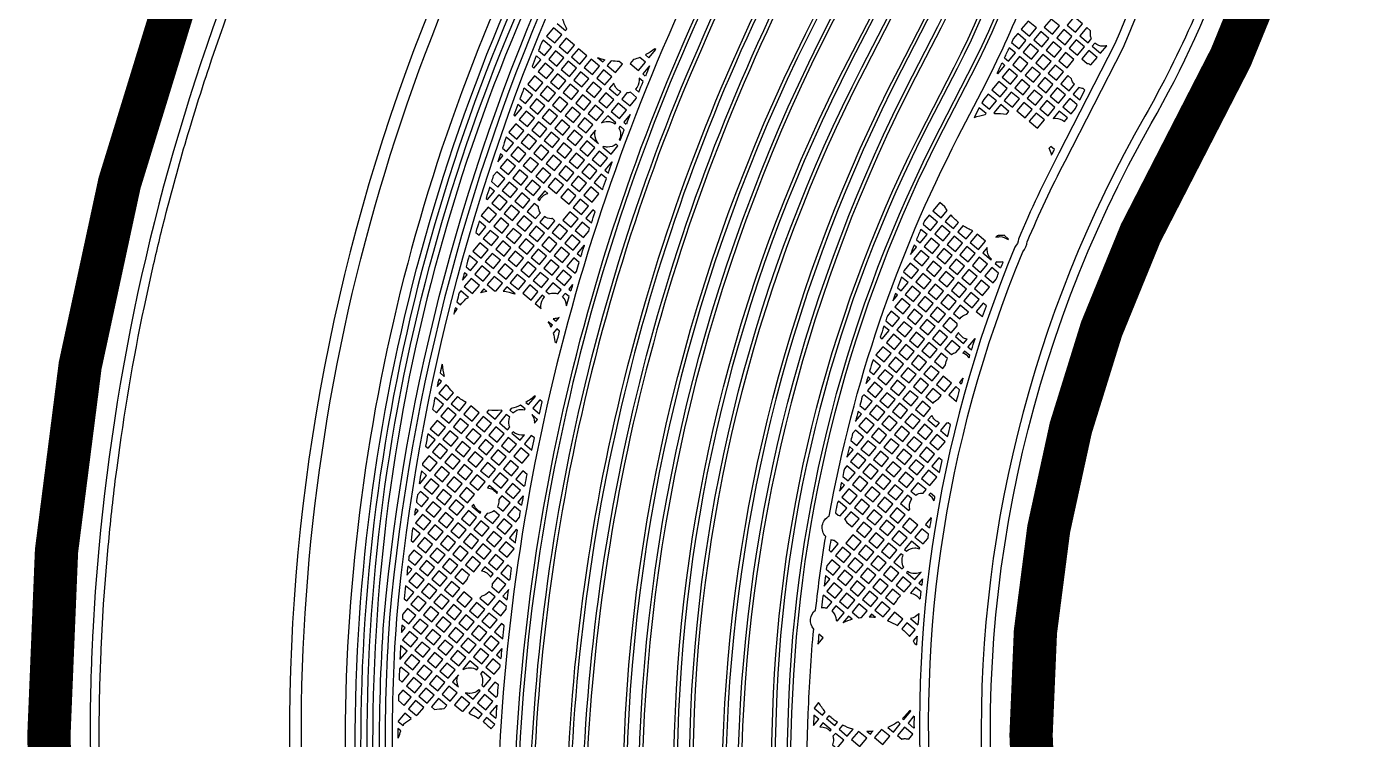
# Model space of a CAD drawing. Extents: x 388 to 686, y 182 to 393.
# Drawn here: x 437.71 to 456.06, y 239.78 to 249.65 of the extents above; entities that cross this region are included whole.
import ezdxf

# ---------------------------------------------------------------- set-up
doc = ezdxf.new("R2010")
doc.units = 0
doc.layers.add('bak_bak_btr2-bcq3156', color=8, linetype='Continuous')
doc.layers.add('bak_outline', color=7, linetype='Continuous')

msp = doc.modelspace()

# ---------------------------------------------------------------- linework, layer by layer
at = {"layer": 'bak_bak_btr2-bcq3156'}
for p, q in [((446.332, 249.106), (446.237, 248.992)), ((446.237, 248.992), (446.273, 248.961)), ((445.836, 248.867), (445.773, 248.791)), ((446.136, 248.781), (446.183, 248.741)), ((452.198, 248.711), (452.29, 248.634)), ((446.061, 248.431), (445.974, 248.327)), ((450.897, 248.522), (450.828, 248.388)), ((445.974, 248.327), (446.009, 248.297)), ((445.582, 248.212), (445.51, 248.126)), ((445.711, 247.662), (445.761, 247.62)), ((445.448, 246.997), (445.528, 246.93)), ((451.006, 246.588), (450.946, 246.515)), ((445.331, 246.506), (445.381, 246.464)), ((451.119, 246.37), (451.192, 246.309)), ((445.265, 246.076), (445.213, 246.014)), ((445.213, 246.014), (445.241, 245.991)), ((444.749, 245.813), (444.831, 245.745)), ((450.856, 245.705), (450.942, 245.633)), ((450.739, 245.214), (450.789, 245.171)), ((443.432, 244.853), (443.487, 244.806)), ((450.671, 244.781), (450.622, 244.722)), ((450.476, 244.549), (450.582, 244.46)), ((450.622, 244.722), (450.648, 244.7)), ((444.716, 244.366), (444.809, 244.288)), ((450.359, 244.057), (450.459, 243.973)), ((444.598, 243.874), (444.703, 243.786)), ((450.241, 243.565), (450.348, 243.476)), ((444.582, 243.151), (444.509, 243.064)), ((444.509, 243.064), (444.559, 243.022)), ((450.231, 242.85), (450.152, 242.755)), ((450.152, 242.755), (450.208, 242.708)), ((444.391, 242.572), (444.474, 242.503)), ((450.11, 242.003), (450.062, 241.945)), ((444.381, 241.856), (444.302, 241.762)), ((450.062, 241.945), (450.1, 241.914)), ((444.302, 241.762), (444.362, 241.711)), ((449.945, 241.454), (450.048, 241.367)), ((450.036, 241.21), (449.98, 241.144)), ((444.285, 241.039), (444.212, 240.952)), ((444.212, 240.952), (444.271, 240.902)), ((443.684, 240.675), (443.603, 240.578)), ((443.603, 240.578), (443.688, 240.506)), ((444.215, 240.253), (444.122, 240.142)), ((444.122, 240.142), (444.203, 240.074)), ((442.849, 240.03), (442.919, 239.971)), ((448.606, 240.117), (448.601, 239.971)), ((449.993, 240.105), (449.911, 240.006)), ((449.911, 240.006), (449.993, 239.937))]:
    msp.add_line(p, q, dxfattribs=at)
for points in [[(453.329, 281.63), (455.499, 256.824, -0.020936), (455.556, 255.579, -0.10079), (455.556, 255.569, -0.031589), (455.443, 253.692, -0.049615), (455.442, 253.687, -0.063426), (455.441, 253.68, -0.097845), (453.628, 248.197, 0.152895), (451.474, 238.389)], [(438.331, 237.24, -0.037066), (438.273, 241.681), (438.342, 242.58, -0.084593), (440.93, 252.32, -0.057978), (440.932, 252.325, -0.056556), (440.935, 252.33, -0.010997), (441.51, 253.517, -0.054334), (441.512, 253.523, -0.053742), (441.515, 253.527, -0.009533), (442.056, 254.535, 0.096226), (442.33, 255.329, -0.060794), (442.33, 255.335, -0.060783), (442.331, 255.341), (442.349, 255.536, 0.033415), (442.343, 255.83), (440.202, 280.319)], [(446.865, 238.889), (446.893, 239.863, -0.112238), (449.272, 249.081), (449.724, 249.958, 0.141629), (450.773, 255.293), (448.72, 278.76), (448.702, 278.892, -0.211269), (448.694, 278.898), (448.605, 279.058, -0.184485), (448.604, 279.067), (448.599, 279.067), (448.553, 279.598), (448.73, 279.614), (448.776, 279.082), (448.764, 279.081), (448.744, 278.917), (448.764, 278.764), (450.818, 255.297, -0.141631), (449.764, 249.938), (449.312, 249.06, 0.112238), (446.938, 239.861), (446.91, 238.889)], [(446.649, 238.883), (446.678, 239.869, -0.11224), (449.08, 249.18), (449.532, 250.057, 0.141628), (450.558, 255.274), (448.506, 278.729, 0.099784), (448.48, 278.818), (448.424, 278.923), (448.262, 279.03, -0.178542), (448.256, 279.037), (448.251, 279.036), (448.204, 279.568), (448.381, 279.583), (448.428, 279.052), (448.425, 279.052)], [(445.181, 238.839, -0.11303), (448.228, 250.729, 0.141638), (449.173, 255.533), (447.268, 277.305, 0.198876), (446.845, 278.118), (446.432, 278.464, -0.170948), (446.312, 278.665, -0.026603), (446.304, 278.724), (446.3, 278.767), (446.2, 278.857), (446.159, 278.853), (446.112, 279.385), (446.289, 279.4), (446.336, 278.869), (446.342, 278.859), (446.35, 278.76, -0.206982), (446.347, 278.75), (446.357, 278.674, 0.170698), (446.461, 278.499), (446.874, 278.152, -0.198869), (447.313, 277.309), (449.218, 255.537, -0.141644), (448.268, 250.708, 0.113017), (445.226, 238.839)], [(448.425, 279.052), (448.441, 279.02, -0.069345), (448.442, 279.016), (448.448, 278.974), (448.52, 278.839, -0.099836), (448.551, 278.733), (450.603, 255.278, -0.141628), (449.572, 250.037), (449.12, 249.159, 0.11224), (446.723, 239.868), (446.694, 238.883)], [(452.09, 279.01), (454.168, 255.253), (454.159, 255.106, -0.086324), (452.773, 249.41), (451.998, 247.895, 0.019161), (451.438, 246.706, -0.173739), (451.391, 246.596, 0.126428), (450.169, 238.149)], [(450.295, 238.161, -0.126131), (451.5, 246.528, -0.067431), (451.502, 246.531, 0.128187), (451.562, 246.673, -0.06937), (451.563, 246.676, -0.017997), (452.084, 247.784), (452.889, 249.356, 0.088703), (454.296, 255.257), (452.223, 278.964, -0.202107)], [(453.094, 278.779), (455.03, 256.647, -0.053761), (454.913, 253.402, -0.040584), (454.913, 253.398, -0.079613), (454.912, 253.39, -0.001637), (454.897, 253.293, -0.024255), (454.613, 251.924, -0.02103), (454.261, 250.764, -0.018687), (453.867, 249.761, -0.026283), (453.188, 248.406, 0.139031), (450.932, 239.326)], [(451.131, 238.234, -0.154892), (453.279, 248.307, 0.091197), (455.023, 253.274, 0.044548), (455.19, 255.985), (455.19, 256.005, 0.010844), (455.156, 256.666), (453.226, 278.732, -0.202001)], [(447.348, 239.669, -0.111855), (449.781, 249.065), (450.132, 249.748, 0.141629), (451.23, 255.332), (449.233, 278.167, -0.065651)], [(449.277, 278.169), (451.275, 255.336, -0.141629), (450.172, 249.727), (449.82, 249.045, 0.111855), (447.393, 239.667)], [(447.564, 239.662, -0.111851), (449.972, 248.966), (450.324, 249.649, 0.141627), (451.445, 255.35), (449.448, 278.181, -0.065268)], [(449.492, 278.183), (451.49, 255.354, -0.141627), (450.364, 249.628), (450.012, 248.946, 0.111851), (447.609, 239.661)], [(442.519, 237.496, -0.140029), (445.191, 251.319), (445.496, 251.92, -0.014659), (445.687, 252.27, 0.077819), (446.445, 254.212, 0.044955), (446.454, 254.28), (446.476, 254.859, 0.031081), (446.474, 254.93), (444.457, 277.983, 0.064087)], [(444.533, 277.989), (446.55, 254.936, -0.031088), (446.552, 254.856), (446.53, 254.278, -0.045093), (446.52, 254.195, -0.077814), (445.753, 252.232, 0.014656), (445.564, 251.885), (445.259, 251.284, 0.140029), (442.595, 237.503)], [(442.692, 237.405, -0.037451), (442.644, 241.31), (442.655, 241.47, -0.084496), (445.119, 250.727, -0.019974), (445.689, 251.852), (445.885, 252.203, 0.076114), (446.618, 254.166, 0.041505), (446.626, 254.235), (446.644, 254.702, 0.031378), (446.642, 254.773), (444.604, 278.068, 0.057696)], [(444.68, 278.075), (446.718, 254.779, -0.031382), (446.72, 254.699), (446.702, 254.232, -0.041772), (446.692, 254.15, -0.076103), (445.952, 252.166), (445.756, 251.815, 0.019974), (445.189, 250.695, -0.021525), (445.187, 250.692, -0.010344), (445.187, 250.691, 0.084453), (442.731, 241.463), (442.72, 241.305, 0.038085), (442.774, 237.346)], [(442.869, 237.42, -0.037447), (442.821, 241.298), (442.832, 241.456, -0.084481), (445.282, 250.653, -0.019968), (445.845, 251.765), (446.041, 252.117, 0.030203), (446.412, 252.888, 0.0458), (446.792, 254.129, -0.023371), (446.793, 254.132, 0.040464), (446.804, 254.228), (446.822, 254.695, 0.031516), (446.82, 254.788), (444.782, 278.084, 0.037585)], [(444.166, 277.8), (446.175, 254.837, -0.034273), (446.176, 254.783), (446.157, 254.389, -0.096807), (445.298, 252.23), (444.891, 251.417, 0.127689), (442.139, 238.566)], [(447.999, 238.92), (448.038, 240.155, -0.111456), (450.165, 248.341), (450.549, 249.086, 0.141798), (451.871, 255.803), (449.949, 277.774, -0.033584)], [(449.994, 277.775), (451.916, 255.807, -0.141798), (450.589, 249.066), (450.205, 248.321, 0.111456), (448.083, 240.153), (448.044, 238.92)], [(448.215, 238.926), (448.254, 240.148, -0.111455), (450.356, 248.243), (450.74, 248.988, 0.141793), (452.086, 255.821), (450.164, 277.791, -0.034198)], [(450.209, 277.795), (452.131, 255.825, -0.141793), (450.78, 248.967), (450.396, 248.222, 0.111455), (448.299, 240.146), (448.26, 238.926)], [(442.354, 237.425, -0.138488), (444.996, 251.314), (445.281, 251.886, -0.019223), (445.525, 252.329, 0.07513), (446.264, 254.128, 0.04761), (446.274, 254.196), (446.303, 254.777, 0.034662), (446.295, 255.226), (444.333, 277.649, 0.078939)], [(444.409, 277.656), (446.371, 255.233, -0.034663), (446.379, 254.773), (446.35, 254.192, -0.047742), (446.338, 254.11, -0.075132), (445.59, 252.29, 0.019217), (445.35, 251.852), (445.064, 251.28, 0.138488), (442.43, 237.432)], [(448.492, 238.935), (448.53, 240.139, -0.015657), (448.605, 241.308, -0.445644), (448.631, 241.571, -0.013726), (448.771, 242.589, -0.507128), (448.82, 242.872, -0.074388), (450.602, 248.116), (450.986, 248.861, 0.054714), (451.984, 251.458, -0.340803), (452.037, 251.668, 0.009576), (452.145, 252.144, -0.102217), (452.159, 252.215, 0.040703), (452.397, 254.273, -0.072237), (452.399, 254.324, 0.029288), (452.356, 255.816), (450.442, 277.7, -0.185765)], [(445.971, 239.455, -0.112622), (448.644, 249.848), (448.915, 250.375, 0.141637), (449.877, 255.264), (447.938, 277.429, 0.059652)], [(447.982, 277.433), (449.922, 255.268, -0.141637), (448.955, 250.354), (448.684, 249.828, 0.112622), (446.016, 239.453)], [(446.186, 239.449, -0.112621), (448.835, 249.749), (449.107, 250.276, 0.141636), (450.091, 255.283), (448.152, 277.449, 0.059399)], [(448.197, 277.451), (450.136, 255.287, -0.141636), (449.147, 250.256), (448.875, 249.729, 0.112621), (446.231, 239.448)], [(445.396, 238.846, -0.112919), (448.42, 250.63, 0.141646), (449.387, 255.552), (447.483, 277.324, 0.19888)], [(447.528, 277.327), (449.432, 255.556, -0.141655), (448.46, 250.61, 0.112906), (445.441, 238.846)], [(446.871, 276.673), (448.719, 255.548, -0.141635), (447.813, 250.943, 0.113281), (444.713, 238.824)], [(446.38, 276.63), (448.229, 255.505, -0.141629), (447.376, 251.169, 0.113402), (444.221, 238.822, 0.027518)], [(444.453, 238.817, -0.113399), (447.582, 251.063, 0.141635), (448.459, 255.526), (446.611, 276.65, 0.131792)], [(446.656, 276.654), (448.504, 255.53, -0.141638), (447.622, 251.042, 0.113389), (444.498, 238.817)], [(444.668, 238.824, -0.113292), (447.773, 250.964, 0.141627), (448.674, 255.544), (446.826, 276.669, 0.132088)], [(443.734, 276.228), (445.496, 256.105), (445.514, 255.808, -0.077235), (445.514, 255.804, -0.003948), (445.516, 255.72), (445.479, 255.585, -0.12627), (444.795, 253.025), (444.444, 252.381, 0.002981), (444.297, 252.098), (444.063, 251.629, 0.013183), (443.476, 250.34), (443.253, 249.797), (443.07, 249.328, 0.097311), (441.355, 239.11)], [(441.612, 237.527, -0.15063), (444.919, 252.908, 0.128354), (445.644, 255.588, -0.06479), (445.644, 255.594, -0.058077), (445.644, 255.6, 0.023513), (445.623, 256.116), (443.867, 276.189)], [(440.551, 250.348, 0.068959), (438.706, 242.423), (438.657, 241.826), (438.623, 241.266, 0.006788), (438.592, 240.462, -0.060547), (438.592, 240.456, -0.055087), (438.592, 240.451, 0.001121), (438.589, 240.32, -0.085246), (438.589, 240.311, -0.079302), (438.589, 240.303, 0.000684), (438.587, 240.226, -0.062071), (438.587, 240.22, -0.057377), (438.587, 240.214)], [(438.711, 239.579), (438.713, 240.075, -0.008098), (438.739, 241.031), (438.773, 241.653), (438.837, 242.453, -0.008237), (438.942, 243.419), (438.958, 243.538, -0.019212), (439.337, 245.774), (439.444, 246.265, -0.006342), (439.619, 246.992), (439.64, 247.074, -0.009518), (439.94, 248.156), (439.96, 248.223, -0.008708), (440.273, 249.201), (440.409, 249.593, -0.004784), (440.602, 250.123)], [(445.052, 249.69), (445.167, 249.594), (445.184, 249.614, -0.026238), (445.151, 249.692, -0.028029), (445.124, 249.776)], [(452.663, 249.383, -0.071431), (452.613, 249.376, -0.178909), (452.497, 249.419), (452.461, 249.376)], [(445.773, 248.791), (445.888, 248.694), (445.932, 248.747, -0.226152), (445.836, 248.867)], [(446.183, 248.741, -0.001397), (446.242, 248.887), (446.188, 248.933), (446.186, 248.931, -0.034778), (446.187, 248.906, -0.198303), (446.136, 248.781)], [(452.29, 248.634), (452.36, 248.77), (452.337, 248.79, -0.088902), (452.276, 248.804), (452.198, 248.711)], [(450.828, 248.388, -0.046453), (450.979, 248.431), (450.99, 248.445), (450.897, 248.522)], [(445.925, 248.073, -0.001409), (445.981, 248.221), (445.925, 248.268), (445.906, 248.246)], [(445.906, 248.246, -0.131223), (445.929, 248.157, -0.108252), (445.913, 248.083), (445.925, 248.073)], [(445.51, 248.126), (445.625, 248.029), (445.626, 248.031, -0.199554), (445.574, 248.157, -0.078742), (445.582, 248.212)], [(451.899, 247.87, -0.001008), (451.93, 247.93), (451.937, 247.945), (451.886, 247.988), (451.866, 247.963)], [(445.761, 247.62, -0.001417), (445.815, 247.77), (445.807, 247.777), (445.711, 247.662)], [(445.528, 246.93, -0.001431), (445.578, 247.084), (445.544, 247.112), (445.448, 246.997)], [(450.807, 246.821, -0.045315), (450.672, 246.893), (450.6, 246.806)], [(445.381, 246.464, -0.001439), (445.429, 246.619), (445.427, 246.62), (445.331, 246.506)], [(450.946, 246.515), (451.061, 246.419), (451.067, 246.427, -0.220124), (451.005, 246.563, -0.035513), (451.006, 246.588)], [(451.224, 246.39, -0.059153), (451.183, 246.385, -0.065627), (451.136, 246.391), (451.119, 246.37)], [(443.825, 245.899), (443.717, 245.989), (443.696, 245.964, 0.001167), (443.664, 245.838)], [(443.664, 245.838), (443.713, 245.797, -0.024235), (443.787, 245.878, -0.013167), (443.825, 245.899)], [(444.831, 245.745, -0.052376), (444.827, 245.782, -0.190675), (444.875, 245.903), (444.846, 245.928), (444.749, 245.813)], [(445.182, 245.784, -0.001169), (445.218, 245.91), (445.164, 245.955), (445.127, 245.911)], [(443.621, 245.668, -0.018177), (443.667, 245.737), (443.643, 245.756)], [(450.942, 245.633, -0.002341), (450.995, 245.784), (450.953, 245.82), (450.856, 245.705)], [(445.044, 245.27, -0.001467), (445.086, 245.431), (445.047, 245.464), (444.996, 245.404)], [(445.078, 245.62, -0.106995), (445.005, 245.604, -0.009042), (444.998, 245.604)], [(444.996, 245.404, -0.035571), (445.022, 245.289), (445.044, 245.27)], [(450.789, 245.171, -0.002364), (450.839, 245.325), (450.835, 245.328), (450.739, 245.214)], [(450.755, 245.061, -0.000558), (450.765, 245.093), (450.69, 245.155), (450.667, 245.128)], [(450.582, 244.46, -0.00241), (450.625, 244.619), (450.573, 244.664), (450.476, 244.549)], [(444.809, 244.288, -0.001492), (444.846, 244.452), (444.812, 244.48), (444.716, 244.366)], [(444.702, 244.278, -0.164376), (444.738, 244.17, -0.016398), (444.738, 244.159)], [(444.602, 243.998, -0.059973), (444.56, 243.993, -0.185636), (444.441, 244.038), (444.425, 244.019)], [(450.459, 243.973, -0.002444), (450.498, 244.136), (450.465, 244.164, -0.032142), (450.443, 244.157), (450.359, 244.057)], [(444.703, 243.786, -0.001506), (444.737, 243.953), (444.694, 243.989), (444.598, 243.874)], [(450.348, 243.476, -0.002481), (450.383, 243.642), (450.338, 243.68), (450.241, 243.565)], [(450.272, 243.082, -0.000854), (450.282, 243.137), (450.22, 243.189), (450.2, 243.164)], [(444.474, 242.503, -0.001547), (444.501, 242.676), (444.487, 242.687), (444.391, 242.572)], [(450.09, 242.097, -0.125569), (450.005, 242.075, -0.153664), (449.903, 242.107), (449.889, 242.091)], [(444.362, 241.711, -0.000682), (444.371, 241.785), (444.371, 241.785, -0.000667), (444.381, 241.856)], [(450.061, 241.525, -0.196273), (449.946, 241.455), (449.945, 241.454)], [(442.902, 241.361), (442.897, 241.293), (442.897, 241.293, 0.000397), (442.895, 241.26)], [(449.98, 241.144, -0.013745), (450.003, 241.109), (450.028, 241.089)], [(443.688, 240.506, -0.12917), (443.665, 240.594, -0.118723), (443.684, 240.675)], [(448.609, 240.213), (448.724, 240.117), (448.763, 240.164, -0.049128), (448.673, 240.29)], [(442.919, 239.971, -0.002989), (442.926, 239.987, -0.16047), (442.93, 239.994, -0.037375), (443.033, 240.071)], [(449.15, 239.922, -0.050313), (449.002, 239.979), (448.955, 239.923)], [(442.847, 239.796), (442.857, 239.808, -0.015696), (442.888, 239.897), (442.848, 239.931)]]:
    msp.add_lwpolyline(points, format="xyb", dxfattribs=at)
for points in [[(451.478, 249.611), (451.592, 249.514), (451.689, 249.629), (451.574, 249.725)], [(451.796, 249.638), (451.911, 249.542), (452.007, 249.657), (451.892, 249.753)], [(452.115, 249.666), (452.229, 249.57), (452.326, 249.685), (452.211, 249.781)], [(444.907, 249.517), (445.022, 249.421), (445.118, 249.536), (445.003, 249.632)], [(451.651, 249.465), (451.765, 249.369), (451.862, 249.484), (451.747, 249.58)], [(451.969, 249.493), (452.084, 249.397), (452.18, 249.512), (452.066, 249.608)], [(445.08, 249.372), (445.195, 249.276), (445.291, 249.39), (445.176, 249.487)], [(445.253, 249.227), (445.368, 249.13), (445.464, 249.245), (445.349, 249.341)], [(451.505, 249.292), (451.62, 249.196), (451.716, 249.311), (451.602, 249.407)], [(451.824, 249.32), (451.939, 249.224), (452.035, 249.338), (451.92, 249.435)], [(452.142, 249.348), (452.257, 249.252), (452.354, 249.366), (452.239, 249.463)], [(444.789, 249.025), (444.904, 248.929), (445, 249.044), (444.886, 249.14)], [(444.935, 249.199), (445.049, 249.102), (445.146, 249.217), (445.031, 249.313)], [(445.108, 249.053), (445.223, 248.957), (445.319, 249.072), (445.204, 249.168)], [(445.426, 249.081), (445.541, 248.985), (445.637, 249.1), (445.523, 249.196)], [(451.36, 249.119), (451.475, 249.023), (451.571, 249.137), (451.456, 249.234)], [(451.678, 249.147), (451.793, 249.05), (451.89, 249.165), (451.775, 249.262)], [(451.997, 249.175), (452.112, 249.078), (452.208, 249.193), (452.093, 249.289)], [(444.644, 248.852), (444.759, 248.756), (444.855, 248.871), (444.74, 248.967)], [(444.962, 248.88), (445.077, 248.784), (445.174, 248.899), (445.059, 248.995)], [(445.281, 248.908), (445.396, 248.812), (445.492, 248.927), (445.377, 249.023)], [(445.6, 248.936), (445.714, 248.84), (445.811, 248.954), (445.696, 249.051)], [(451.215, 248.946), (451.33, 248.849), (451.426, 248.964), (451.311, 249.061)], [(451.533, 248.974), (451.648, 248.877), (451.744, 248.992), (451.63, 249.088)], [(451.852, 249.001), (451.966, 248.905), (452.063, 249.02), (451.948, 249.116)], [(444.817, 248.707), (444.932, 248.611), (445.028, 248.725), (444.914, 248.822)], [(445.136, 248.735), (445.25, 248.638), (445.347, 248.753), (445.232, 248.85)], [(445.454, 248.763), (445.569, 248.666), (445.665, 248.781), (445.551, 248.878)], [(451.069, 248.773), (451.184, 248.676), (451.281, 248.791), (451.166, 248.887)], [(451.388, 248.8), (451.503, 248.704), (451.599, 248.819), (451.484, 248.915)], [(451.561, 248.655), (451.676, 248.559), (451.772, 248.674), (451.657, 248.77)], [(451.706, 248.828), (451.821, 248.732), (451.917, 248.847), (451.803, 248.943)], [(451.88, 248.683), (451.994, 248.587), (452.091, 248.701), (451.976, 248.798)], [(444.672, 248.534), (444.787, 248.437), (444.883, 248.552), (444.768, 248.649)], [(444.99, 248.562), (445.105, 248.465), (445.202, 248.58), (445.087, 248.676)], [(445.309, 248.589), (445.424, 248.493), (445.52, 248.608), (445.405, 248.704)], [(445.627, 248.617), (445.742, 248.521), (445.839, 248.636), (445.724, 248.732)], [(445.801, 248.472), (445.915, 248.376), (446.012, 248.491), (445.897, 248.587)], [(450.933, 248.592), (451.039, 248.503), (451.135, 248.618), (451.02, 248.714), (450.958, 248.639)], [(451.243, 248.627), (451.357, 248.531), (451.454, 248.646), (451.339, 248.742)], [(451.416, 248.482), (451.531, 248.386), (451.627, 248.5), (451.512, 248.597)], [(451.734, 248.51), (451.849, 248.414), (451.945, 248.528), (451.831, 248.625)], [(452.053, 248.538), (452.168, 248.441), (452.23, 248.515), (452.254, 248.564), (452.149, 248.652)], [(444.527, 248.361), (444.641, 248.264), (444.738, 248.379), (444.623, 248.475)], [(444.845, 248.388), (444.96, 248.292), (445.056, 248.407), (444.941, 248.503)], [(445.164, 248.416), (445.278, 248.32), (445.375, 248.435), (445.26, 248.531)], [(445.482, 248.444), (445.597, 248.348), (445.693, 248.463), (445.578, 248.559)], [(451.589, 248.337), (451.704, 248.24), (451.8, 248.355), (451.685, 248.451)], [(444.381, 248.188), (444.496, 248.091), (444.592, 248.206), (444.478, 248.302)], [(444.7, 248.215), (444.815, 248.119), (444.911, 248.234), (444.796, 248.33)], [(445.018, 248.243), (445.133, 248.147), (445.229, 248.262), (445.115, 248.358)], [(445.337, 248.271), (445.452, 248.175), (445.548, 248.289), (445.433, 248.386)], [(444.555, 248.042), (444.669, 247.946), (444.766, 248.061), (444.651, 248.157)], [(444.873, 248.07), (444.988, 247.974), (445.084, 248.088), (444.969, 248.185)], [(445.046, 247.925), (445.161, 247.828), (445.257, 247.943), (445.142, 248.039)], [(445.191, 248.098), (445.306, 248.001), (445.403, 248.116), (445.288, 248.213)], [(445.365, 247.952), (445.479, 247.856), (445.576, 247.971), (445.461, 248.067)], [(444.409, 247.869), (444.524, 247.773), (444.62, 247.887), (444.506, 247.984)], [(444.728, 247.897), (444.842, 247.801), (444.939, 247.915), (444.824, 248.012)], [(444.901, 247.752), (445.016, 247.655), (445.112, 247.77), (444.997, 247.866)], [(445.219, 247.779), (445.334, 247.683), (445.43, 247.798), (445.316, 247.894)], [(445.538, 247.807), (445.652, 247.711), (445.749, 247.826), (445.634, 247.922)], [(444.264, 247.696), (444.379, 247.599), (444.475, 247.714), (444.36, 247.811)], [(444.437, 247.55), (444.552, 247.454), (444.648, 247.569), (444.533, 247.665)], [(444.582, 247.724), (444.697, 247.627), (444.793, 247.742), (444.679, 247.838)], [(444.755, 247.578), (444.87, 247.482), (444.967, 247.597), (444.852, 247.693)], [(445.074, 247.606), (445.189, 247.51), (445.285, 247.625), (445.17, 247.721)], [(445.392, 247.634), (445.507, 247.538), (445.603, 247.652), (445.489, 247.749)], [(444.292, 247.377), (444.407, 247.281), (444.503, 247.396), (444.388, 247.492)], [(444.61, 247.405), (444.725, 247.309), (444.821, 247.424), (444.707, 247.52)], [(444.929, 247.433), (445.043, 247.337), (445.14, 247.452), (445.025, 247.548)], [(445.247, 247.461), (445.362, 247.365), (445.458, 247.479), (445.343, 247.576)], [(444.146, 247.204), (444.261, 247.108), (444.358, 247.223), (444.243, 247.319)], [(444.465, 247.232), (444.58, 247.136), (444.676, 247.25), (444.561, 247.347)], [(445.102, 247.288), (445.217, 247.191), (445.313, 247.306), (445.198, 247.403)], [(445.42, 247.316), (445.535, 247.219), (445.631, 247.334), (445.517, 247.43)], [(444.001, 247.031), (444.116, 246.935), (444.212, 247.049), (444.097, 247.146)], [(444.32, 247.059), (444.434, 246.962), (444.531, 247.077), (444.416, 247.174)], [(445.275, 247.142), (445.39, 247.046), (445.486, 247.161), (445.371, 247.257)], [(444.174, 246.886), (444.289, 246.789), (444.385, 246.904), (444.271, 247)], [(444.493, 246.914), (444.608, 246.817), (444.704, 246.932), (444.589, 247.028)], [(445.13, 246.969), (445.244, 246.873), (445.341, 246.988), (445.226, 247.084)], [(444.029, 246.713), (444.144, 246.616), (444.24, 246.731), (444.125, 246.827)], [(444.347, 246.74), (444.462, 246.644), (444.559, 246.759), (444.444, 246.855)], [(444.666, 246.768), (444.781, 246.672), (444.877, 246.787), (444.762, 246.883)], [(444.984, 246.796), (445.099, 246.7), (445.195, 246.815), (445.081, 246.911)], [(445.158, 246.651), (445.272, 246.555), (445.369, 246.669), (445.254, 246.766)], [(450.281, 246.778), (450.396, 246.682), (450.492, 246.797), (450.377, 246.893)], [(450.454, 246.633), (450.569, 246.536), (450.665, 246.651), (450.551, 246.748)], [(450.773, 246.661), (450.888, 246.564), (450.984, 246.679), (450.869, 246.776)], [(443.884, 246.539), (443.998, 246.443), (444.095, 246.558), (443.98, 246.654)], [(444.202, 246.567), (444.317, 246.471), (444.413, 246.586), (444.298, 246.682)], [(444.521, 246.595), (444.635, 246.499), (444.732, 246.614), (444.617, 246.71)], [(444.694, 246.45), (444.808, 246.353), (444.905, 246.468), (444.79, 246.565)], [(444.839, 246.623), (444.954, 246.527), (445.05, 246.641), (444.935, 246.738)], [(445.012, 246.478), (445.127, 246.381), (445.223, 246.496), (445.109, 246.593)], [(450.136, 246.605), (450.251, 246.509), (450.347, 246.623), (450.232, 246.72)], [(450.309, 246.46), (450.424, 246.363), (450.52, 246.478), (450.405, 246.574)], [(450.627, 246.487), (450.742, 246.391), (450.839, 246.506), (450.724, 246.602)], [(444.057, 246.394), (444.172, 246.298), (444.268, 246.413), (444.153, 246.509)], [(444.375, 246.422), (444.49, 246.326), (444.586, 246.44), (444.472, 246.537)], [(444.549, 246.277), (444.663, 246.18), (444.76, 246.295), (444.645, 246.391)], [(444.867, 246.304), (444.982, 246.208), (445.078, 246.323), (444.963, 246.419)], [(449.991, 246.432), (450.105, 246.335), (450.202, 246.45), (450.087, 246.547)], [(450.164, 246.286), (450.278, 246.19), (450.375, 246.305), (450.26, 246.401)], [(450.482, 246.314), (450.597, 246.218), (450.693, 246.333), (450.578, 246.429)], [(450.801, 246.342), (450.915, 246.246), (451.012, 246.361), (450.897, 246.457)], [(443.912, 246.221), (444.026, 246.125), (444.123, 246.239), (444.008, 246.336)], [(444.23, 246.249), (444.345, 246.152), (444.441, 246.267), (444.326, 246.364)], [(444.403, 246.103), (444.518, 246.007), (444.614, 246.122), (444.5, 246.218)], [(444.722, 246.131), (444.836, 246.035), (444.933, 246.15), (444.818, 246.246)], [(445.04, 246.159), (445.155, 246.063), (445.251, 246.178), (445.136, 246.274)], [(449.849, 246.255), (449.96, 246.162), (450.056, 246.277), (449.942, 246.373), (449.855, 246.27)], [(450.018, 246.113), (450.133, 246.017), (450.229, 246.132), (450.115, 246.228)], [(450.337, 246.141), (450.452, 246.045), (450.548, 246.16), (450.433, 246.256)], [(450.655, 246.169), (450.77, 246.073), (450.866, 246.187), (450.752, 246.284)], [(443.766, 246.048), (443.881, 245.951), (443.977, 246.066), (443.863, 246.163)], [(444.576, 245.958), (444.691, 245.862), (444.787, 245.977), (444.673, 246.073)], [(449.873, 245.94), (449.988, 245.844), (450.084, 245.959), (449.969, 246.055)], [(450.191, 245.968), (450.306, 245.872), (450.403, 245.986), (450.288, 246.083)], [(450.51, 245.996), (450.625, 245.9), (450.721, 246.014), (450.606, 246.111)], [(450.829, 246.024), (450.943, 245.927), (451.04, 246.042), (450.925, 246.138)], [(449.728, 245.767), (449.843, 245.671), (449.939, 245.785), (449.824, 245.882)], [(450.046, 245.795), (450.161, 245.699), (450.257, 245.813), (450.143, 245.91)], [(450.365, 245.823), (450.479, 245.726), (450.576, 245.841), (450.461, 245.937)], [(450.683, 245.851), (450.798, 245.754), (450.894, 245.869), (450.78, 245.965)], [(449.901, 245.622), (450.016, 245.525), (450.112, 245.64), (449.997, 245.736)], [(450.219, 245.65), (450.334, 245.553), (450.43, 245.668), (450.316, 245.764)], [(449.756, 245.449), (449.87, 245.352), (449.967, 245.467), (449.852, 245.563)], [(450.074, 245.476), (450.189, 245.38), (450.285, 245.495), (450.17, 245.591)], [(449.61, 245.275), (449.725, 245.179), (449.821, 245.294), (449.707, 245.39)], [(449.929, 245.303), (450.044, 245.207), (450.14, 245.322), (450.025, 245.418)], [(450.247, 245.331), (450.362, 245.235), (450.458, 245.35), (450.344, 245.446)], [(449.465, 245.102), (449.58, 245.006), (449.676, 245.121), (449.561, 245.217)], [(449.784, 245.13), (449.898, 245.034), (449.995, 245.149), (449.88, 245.245)], [(449.957, 244.985), (450.071, 244.888), (450.168, 245.003), (450.053, 245.1)], [(450.102, 245.158), (450.217, 245.062), (450.313, 245.176), (450.198, 245.273)], [(449.638, 244.957), (449.753, 244.86), (449.849, 244.975), (449.735, 245.072)], [(449.811, 244.811), (449.926, 244.715), (450.022, 244.83), (449.908, 244.926)], [(450.13, 244.839), (450.245, 244.743), (450.341, 244.858), (450.226, 244.954)], [(449.493, 244.784), (449.608, 244.687), (449.704, 244.802), (449.589, 244.898)], [(449.666, 244.638), (449.781, 244.542), (449.877, 244.657), (449.762, 244.753)], [(449.984, 244.666), (450.099, 244.57), (450.196, 244.685), (450.081, 244.781)], [(450.303, 244.694), (450.418, 244.598), (450.514, 244.713), (450.399, 244.809)], [(449.348, 244.61), (449.462, 244.514), (449.559, 244.629), (449.444, 244.725)], [(449.521, 244.465), (449.636, 244.369), (449.732, 244.484), (449.617, 244.58)], [(449.839, 244.493), (449.954, 244.397), (450.05, 244.512), (449.936, 244.608)], [(443.442, 244.254), (443.557, 244.158), (443.653, 244.273), (443.538, 244.369)], [(443.76, 244.282), (443.875, 244.186), (443.971, 244.301), (443.857, 244.397)], [(449.375, 244.292), (449.49, 244.196), (449.587, 244.31), (449.472, 244.407)], [(449.694, 244.32), (449.809, 244.224), (449.905, 244.338), (449.79, 244.435)], [(450.012, 244.348), (450.127, 244.251), (450.223, 244.366), (450.109, 244.463)], [(443.296, 244.081), (443.411, 243.985), (443.508, 244.1), (443.393, 244.196)], [(443.615, 244.109), (443.73, 244.013), (443.826, 244.127), (443.711, 244.224)], [(443.933, 244.137), (444.048, 244.04), (444.145, 244.155), (444.03, 244.252)], [(449.23, 244.119), (449.345, 244.022), (449.441, 244.137), (449.326, 244.234)], [(449.549, 244.147), (449.663, 244.05), (449.76, 244.165), (449.645, 244.261)], [(449.867, 244.175), (449.982, 244.078), (450.078, 244.193), (449.963, 244.289)], [(443.47, 243.936), (443.584, 243.839), (443.681, 243.954), (443.566, 244.051)], [(443.788, 243.964), (443.903, 243.867), (443.999, 243.982), (443.884, 244.078)], [(444.107, 243.991), (444.221, 243.895), (444.318, 244.01), (444.203, 244.106)], [(449.403, 243.973), (449.518, 243.877), (449.614, 243.992), (449.5, 244.088)], [(449.722, 244.001), (449.837, 243.905), (449.933, 244.02), (449.818, 244.116)], [(450.04, 244.029), (450.155, 243.933), (450.251, 244.048), (450.137, 244.144)], [(450.213, 243.884), (450.328, 243.788), (450.425, 243.902), (450.31, 243.999)], [(443.324, 243.763), (443.439, 243.666), (443.535, 243.781), (443.421, 243.877)], [(443.643, 243.791), (443.758, 243.694), (443.854, 243.809), (443.739, 243.905)], [(443.961, 243.818), (444.076, 243.722), (444.172, 243.837), (444.058, 243.933)], [(444.28, 243.846), (444.394, 243.75), (444.491, 243.865), (444.376, 243.961)], [(444.453, 243.701), (444.568, 243.605), (444.664, 243.719), (444.549, 243.816)], [(449.258, 243.8), (449.373, 243.704), (449.469, 243.819), (449.354, 243.915)], [(449.576, 243.828), (449.691, 243.732), (449.788, 243.847), (449.673, 243.943)], [(449.895, 243.856), (450.01, 243.76), (450.106, 243.875), (449.991, 243.971)], [(450.068, 243.711), (450.183, 243.614), (450.279, 243.729), (450.164, 243.826)], [(443.187, 243.583), (443.294, 243.493), (443.39, 243.608), (443.275, 243.704), (443.19, 243.602)], [(443.497, 243.617), (443.612, 243.521), (443.709, 243.636), (443.594, 243.732)], [(443.816, 243.645), (443.931, 243.549), (444.027, 243.664), (443.912, 243.76)], [(444.135, 243.673), (444.249, 243.577), (444.346, 243.692), (444.231, 243.788)], [(444.308, 243.528), (444.422, 243.431), (444.519, 243.546), (444.404, 243.643)], [(449.113, 243.627), (449.227, 243.531), (449.324, 243.646), (449.209, 243.742)], [(449.431, 243.655), (449.546, 243.559), (449.642, 243.673), (449.527, 243.77)], [(449.75, 243.683), (449.864, 243.587), (449.961, 243.701), (449.846, 243.798)], [(449.923, 243.538), (450.038, 243.441), (450.134, 243.556), (450.019, 243.652)], [(443.352, 243.444), (443.467, 243.348), (443.563, 243.463), (443.449, 243.559)], [(443.671, 243.472), (443.786, 243.376), (443.882, 243.49), (443.767, 243.587)], [(443.989, 243.5), (444.104, 243.404), (444.2, 243.518), (444.086, 243.615)], [(444.162, 243.355), (444.277, 243.258), (444.373, 243.373), (444.259, 243.469)], [(449.286, 243.482), (449.401, 243.385), (449.497, 243.5), (449.382, 243.597)], [(449.459, 243.336), (449.574, 243.24), (449.67, 243.355), (449.555, 243.451)], [(449.604, 243.51), (449.719, 243.413), (449.815, 243.528), (449.701, 243.624)], [(449.778, 243.364), (449.892, 243.268), (449.989, 243.383), (449.874, 243.479)], [(450.096, 243.392), (450.211, 243.296), (450.307, 243.411), (450.192, 243.507)], [(443.207, 243.271), (443.322, 243.175), (443.418, 243.289), (443.303, 243.386)], [(443.525, 243.299), (443.64, 243.202), (443.737, 243.317), (443.622, 243.414)], [(443.699, 243.153), (443.813, 243.057), (443.91, 243.172), (443.795, 243.268)], [(443.844, 243.327), (443.959, 243.23), (444.055, 243.345), (443.94, 243.441)], [(444.335, 243.209), (444.45, 243.113), (444.547, 243.228), (444.432, 243.324)], [(449.14, 243.309), (449.255, 243.212), (449.352, 243.327), (449.237, 243.423)], [(449.314, 243.163), (449.428, 243.067), (449.525, 243.182), (449.41, 243.278)], [(449.632, 243.191), (449.747, 243.095), (449.843, 243.21), (449.729, 243.306)], [(443.38, 243.126), (443.495, 243.029), (443.591, 243.144), (443.476, 243.24)], [(443.553, 242.98), (443.668, 242.884), (443.764, 242.999), (443.65, 243.095)], [(448.995, 243.135), (449.11, 243.039), (449.206, 243.154), (449.092, 243.25)], [(449.168, 242.99), (449.283, 242.894), (449.379, 243.009), (449.265, 243.105)], [(449.487, 243.018), (449.602, 242.922), (449.698, 243.036), (449.583, 243.133)], [(443.089, 242.779), (443.204, 242.683), (443.301, 242.798), (443.186, 242.894)], [(443.235, 242.952), (443.35, 242.856), (443.446, 242.971), (443.331, 243.067)], [(443.408, 242.807), (443.523, 242.711), (443.619, 242.826), (443.504, 242.922)], [(443.726, 242.835), (443.841, 242.739), (443.937, 242.853), (443.823, 242.95)], [(449.342, 242.845), (449.456, 242.749), (449.553, 242.863), (449.438, 242.96)], [(449.66, 242.873), (449.775, 242.776), (449.871, 242.891), (449.756, 242.987)], [(443.263, 242.634), (443.377, 242.538), (443.474, 242.652), (443.359, 242.749)], [(443.581, 242.662), (443.696, 242.566), (443.792, 242.68), (443.677, 242.777)], [(443.9, 242.69), (444.014, 242.593), (444.111, 242.708), (443.996, 242.805)], [(444.218, 242.718), (444.333, 242.621), (444.429, 242.736), (444.314, 242.832)], [(449.196, 242.672), (449.311, 242.575), (449.407, 242.69), (449.293, 242.787)], [(449.515, 242.7), (449.629, 242.603), (449.726, 242.718), (449.611, 242.814)], [(449.833, 242.727), (449.948, 242.631), (450.044, 242.746), (449.929, 242.842)], [(443.117, 242.461), (443.232, 242.364), (443.328, 242.479), (443.214, 242.575)], [(443.436, 242.489), (443.55, 242.392), (443.647, 242.507), (443.532, 242.603)], [(443.754, 242.517), (443.869, 242.42), (443.965, 242.535), (443.851, 242.631)], [(444.073, 242.544), (444.187, 242.448), (444.284, 242.563), (444.169, 242.659)], [(449.051, 242.499), (449.166, 242.402), (449.262, 242.517), (449.147, 242.613)], [(449.37, 242.526), (449.484, 242.43), (449.581, 242.545), (449.466, 242.641)], [(449.688, 242.554), (449.803, 242.458), (449.899, 242.573), (449.784, 242.669)], [(443.29, 242.315), (443.405, 242.219), (443.501, 242.334), (443.387, 242.43)], [(443.609, 242.343), (443.724, 242.247), (443.82, 242.362), (443.705, 242.458)], [(443.927, 242.371), (444.042, 242.275), (444.139, 242.39), (444.024, 242.486)], [(444.101, 242.226), (444.215, 242.13), (444.312, 242.244), (444.197, 242.341)], [(444.246, 242.399), (444.361, 242.303), (444.457, 242.418), (444.342, 242.514)], [(448.906, 242.325), (449.02, 242.229), (449.117, 242.344), (449.002, 242.44)], [(449.224, 242.353), (449.339, 242.257), (449.435, 242.372), (449.321, 242.468)], [(449.543, 242.381), (449.657, 242.285), (449.754, 242.4), (449.639, 242.496)], [(443.145, 242.142), (443.26, 242.046), (443.356, 242.161), (443.241, 242.257)], [(443.463, 242.17), (443.578, 242.074), (443.675, 242.189), (443.56, 242.285)], [(443.782, 242.198), (443.897, 242.102), (443.993, 242.217), (443.878, 242.313)], [(449.079, 242.18), (449.194, 242.084), (449.29, 242.199), (449.175, 242.295)], [(449.397, 242.208), (449.512, 242.112), (449.609, 242.226), (449.494, 242.323)], [(449.571, 242.063), (449.685, 241.966), (449.782, 242.081), (449.667, 242.178)], [(443, 241.969), (443.115, 241.873), (443.211, 241.988), (443.096, 242.084)], [(443.318, 241.997), (443.433, 241.901), (443.529, 242.015), (443.415, 242.112)], [(448.934, 242.007), (449.048, 241.911), (449.145, 242.025), (449.03, 242.122)], [(449.107, 241.862), (449.221, 241.765), (449.318, 241.88), (449.203, 241.976)], [(449.252, 242.035), (449.367, 241.938), (449.463, 242.053), (449.348, 242.15)], [(449.425, 241.889), (449.54, 241.793), (449.636, 241.908), (449.522, 242.004)], [(449.744, 241.917), (449.858, 241.821), (449.955, 241.936), (449.84, 242.032)], [(443.173, 241.824), (443.288, 241.727), (443.384, 241.842), (443.269, 241.939)], [(443.346, 241.678), (443.461, 241.582), (443.557, 241.697), (443.442, 241.793)], [(443.491, 241.852), (443.606, 241.755), (443.703, 241.87), (443.588, 241.966)], [(443.665, 241.706), (443.779, 241.61), (443.876, 241.725), (443.761, 241.821)], [(448.788, 241.834), (448.903, 241.737), (448.999, 241.852), (448.885, 241.948)], [(448.961, 241.688), (449.076, 241.592), (449.172, 241.707), (449.058, 241.803)], [(449.28, 241.716), (449.395, 241.62), (449.491, 241.735), (449.376, 241.831)], [(443.028, 241.651), (443.143, 241.554), (443.239, 241.669), (443.124, 241.765)], [(443.201, 241.505), (443.316, 241.409), (443.412, 241.524), (443.297, 241.62)], [(443.519, 241.533), (443.634, 241.437), (443.73, 241.552), (443.616, 241.648)], [(443.838, 241.561), (443.953, 241.465), (444.049, 241.579), (443.934, 241.676)], [(449.453, 241.571), (449.568, 241.475), (449.664, 241.589), (449.549, 241.686)], [(443.056, 241.332), (443.17, 241.236), (443.267, 241.351), (443.152, 241.447)], [(443.374, 241.36), (443.489, 241.264), (443.585, 241.379), (443.47, 241.475)], [(443.692, 241.388), (443.807, 241.292), (443.904, 241.406), (443.789, 241.503)], [(444.011, 241.416), (444.126, 241.319), (444.222, 241.434), (444.107, 241.53)], [(442.91, 241.159), (443.025, 241.063), (443.121, 241.177), (443.007, 241.274)], [(443.229, 241.187), (443.343, 241.091), (443.44, 241.205), (443.325, 241.302)], [(443.547, 241.215), (443.662, 241.118), (443.758, 241.233), (443.643, 241.33)], [(443.866, 241.243), (443.98, 241.146), (444.077, 241.261), (443.962, 241.357)], [(443.083, 241.014), (443.198, 240.917), (443.294, 241.032), (443.18, 241.128)], [(443.402, 241.042), (443.517, 240.945), (443.613, 241.06), (443.498, 241.156)], [(443.72, 241.069), (443.835, 240.973), (443.932, 241.088), (443.817, 241.184)], [(444.039, 241.097), (444.154, 241.001), (444.25, 241.116), (444.135, 241.212)], [(442.938, 240.841), (443.053, 240.744), (443.149, 240.859), (443.034, 240.955)], [(443.257, 240.868), (443.371, 240.772), (443.468, 240.887), (443.353, 240.983)], [(443.575, 240.896), (443.69, 240.8), (443.786, 240.915), (443.671, 241.011)], [(443.894, 240.924), (444.008, 240.828), (444.105, 240.943), (443.99, 241.039)], [(443.111, 240.695), (443.226, 240.599), (443.322, 240.714), (443.208, 240.81)], [(443.43, 240.723), (443.545, 240.627), (443.641, 240.742), (443.526, 240.838)], [(442.966, 240.522), (443.081, 240.426), (443.177, 240.541), (443.062, 240.637)], [(443.284, 240.55), (443.399, 240.454), (443.496, 240.568), (443.381, 240.665)], [(443.458, 240.405), (443.572, 240.308), (443.669, 240.423), (443.554, 240.519)], [(443.139, 240.377), (443.254, 240.28), (443.35, 240.395), (443.236, 240.492)], [(443.949, 240.287), (444.064, 240.191), (444.16, 240.306), (444.046, 240.402)], [(449.129, 239.778), (449.243, 239.681), (449.34, 239.796), (449.225, 239.892)]]:
    msp.add_lwpolyline(points, close=True, dxfattribs=at)
for points in [[(451.344, 249.427), (451.447, 249.341), (451.543, 249.456), (451.429, 249.552), (451.368, 249.48, -0.001174)], [(452.288, 249.521), (452.403, 249.425), (452.45, 249.482, -0.105086), (452.435, 249.554, -0.050932), (452.439, 249.59), (452.384, 249.636)], [(444.794, 249.317), (444.876, 249.248), (444.973, 249.362), (444.858, 249.459), (444.843, 249.442, 0.001203)], [(446.274, 249.255), (446.323, 249.214), (446.42, 249.329), (446.405, 249.341, -0.048892)], [(452.316, 249.203), (452.391, 249.139, -0.076428), (452.44, 249.118), (452.527, 249.221), (452.412, 249.317)], [(445.745, 249.109), (445.86, 249.013), (445.956, 249.128), (445.911, 249.166, -0.035184), (445.798, 249.173)], [(446.063, 249.137), (446.178, 249.041), (446.275, 249.155), (446.197, 249.221, -0.028644), (446.11, 249.192)], [(452.025, 248.856), (452.14, 248.76), (452.214, 248.849, -0.124647), (452.174, 248.926), (452.121, 248.971)], [(444.537, 248.647), (444.613, 248.583), (444.71, 248.698), (444.595, 248.794), (444.588, 248.786, 0.001324)], [(445.946, 248.645), (446.061, 248.549), (446.148, 248.653), (446.153, 248.667), (446.068, 248.738, -0.074624), (446.016, 248.729)], [(445.668, 248.314, -0.122812), (445.751, 248.335, -0.154531), (445.854, 248.302), (445.866, 248.317), (445.752, 248.414)], [(451.097, 248.454), (451.107, 248.446, -0.053185), (451.276, 248.434), (451.308, 248.472), (451.194, 248.569)], [(451.918, 248.377, -0.049824), (451.953, 248.38, -0.192255), (452.075, 248.332), (452.119, 248.383), (452.004, 248.479)], [(445.683, 247.98), (445.798, 247.884), (445.894, 247.999), (445.867, 248.022, -0.178668), (445.751, 247.979, -0.08705), (445.691, 247.99)], [(444.142, 247.503), (444.233, 247.426), (444.33, 247.541), (444.215, 247.637), (444.168, 247.581, 0.000757)], [(445.566, 247.489), (445.68, 247.393), (445.683, 247.396, -0.001381), (445.734, 247.543), (445.662, 247.603)], [(444.783, 247.26), (444.808, 247.239, -0.224419), (444.923, 247.338), (444.88, 247.375)], [(444.638, 247.087), (444.753, 246.99), (444.82, 247.071, -0.122811), (444.793, 247.152), (444.734, 247.201)], [(450.253, 247.097), (450.368, 247), (450.453, 247.102, -0.018433), (450.419, 247.154), (450.35, 247.211)], [(444.811, 246.941), (444.926, 246.845), (445.022, 246.96), (444.987, 246.99, -0.023347), (444.97, 246.989, -0.142676), (444.875, 247.017)], [(445.303, 246.824), (445.418, 246.728), (445.49, 246.814, -0.000412), (445.502, 246.852), (445.399, 246.939)], [(450.119, 246.914), (450.223, 246.827), (450.319, 246.942), (450.204, 247.038), (450.138, 246.958, 0.000694)], [(450.426, 246.951), (450.541, 246.855), (450.611, 246.938, -0.044455), (450.502, 247.041)], [(451.127, 246.732, -0.079264), (451.183, 246.74, -0.17477), (451.296, 246.699), (451.302, 246.707), (451.24, 246.76, -0.015256), (451.212, 246.757, -0.016102), (451.158, 246.754, -0.00379), (451.146, 246.753)], [(445.185, 246.332), (445.3, 246.236), (445.319, 246.258, -0.001174), (445.357, 246.384), (445.282, 246.447)], [(450.974, 246.197), (451.089, 246.101), (451.131, 246.151, -0.001327), (451.163, 246.234), (451.07, 246.312)], [(444.085, 246.076), (444.186, 245.99, -0.006987), (444.209, 245.991), (444.296, 246.094), (444.181, 246.19)], [(444.303, 245.985, -0.050994), (444.468, 245.947), (444.469, 245.949), (444.354, 246.045)], [(444.895, 245.986), (444.941, 245.948, -0.092163), (445.005, 245.959, -0.080305), (445.061, 245.95), (445.106, 246.004), (444.991, 246.101)], [(449.602, 245.577), (449.697, 245.498), (449.794, 245.612), (449.679, 245.708), (449.626, 245.645, 0.000999)], [(450.538, 245.677), (450.627, 245.603, -0.16751), (450.724, 245.666), (450.749, 245.696), (450.634, 245.792)], [(450.393, 245.504), (450.507, 245.408), (450.589, 245.505, -0.037224), (450.593, 245.532), (450.489, 245.619)], [(450.42, 245.186), (450.511, 245.11, -0.095334), (450.573, 245.135), (450.632, 245.204), (450.517, 245.301)], [(450.566, 245.359), (450.68, 245.263), (450.728, 245.32, -0.221119), (450.609, 245.411)], [(450.275, 245.013), (450.39, 244.916), (450.43, 244.964, -0.135757), (450.457, 245.055), (450.371, 245.127)], [(443.414, 244.573), (443.529, 244.476), (443.615, 244.579, -0.031255), (443.547, 244.657), (443.51, 244.688)], [(449.243, 244.403), (449.317, 244.341), (449.413, 244.456), (449.299, 244.552), (449.277, 244.526, 0.001727)], [(450.158, 244.521), (450.26, 244.435, -0.127692), (450.329, 244.492), (450.369, 244.539), (450.254, 244.636)], [(443.327, 244.35), (443.383, 244.303), (443.48, 244.418), (443.365, 244.514), (443.359, 244.507, 0.001429)], [(443.587, 244.427), (443.702, 244.331), (443.794, 244.442, -0.045532), (443.671, 244.527)], [(444.397, 244.338), (444.44, 244.302, -0.187038), (444.56, 244.348, -0.053833), (444.598, 244.344), (444.608, 244.356), (444.547, 244.408, -0.041711), (444.417, 244.361)], [(444.62, 244.446), (444.657, 244.415), (444.754, 244.529), (444.746, 244.536, -0.04678)], [(444.079, 244.31), (444.194, 244.214), (444.29, 244.328), (444.28, 244.337, -0.053341), (444.103, 244.34)], [(444.252, 244.165), (444.367, 244.068), (444.396, 244.103, -0.097734), (444.382, 244.17, -0.099819), (444.396, 244.239), (444.348, 244.279)], [(450.186, 244.202), (450.3, 244.106), (450.348, 244.163, -0.221541), (450.239, 244.266)], [(449.119, 243.917), (449.2, 243.849), (449.296, 243.964), (449.181, 244.06), (449.142, 244.014, 0.00136)], [(444.481, 243.382), (444.596, 243.286), (444.609, 243.302, -0.001312), (444.636, 243.448), (444.577, 243.497)], [(449.006, 243.421), (449.082, 243.358), (449.178, 243.472), (449.064, 243.569), (449.029, 243.527, 0.001474)], [(444.086, 243.263, -0.224334), (444.216, 243.186), (444.228, 243.2), (444.113, 243.296)], [(449.951, 243.219), (450.017, 243.163, -0.136429), (450.109, 243.189, -0.016961), (450.121, 243.189), (450.162, 243.238), (450.047, 243.334)], [(443.103, 243.063), (443.176, 243.001), (443.273, 243.116), (443.158, 243.213), (443.119, 243.166, 0.000951)], [(444.227, 243.005), (444.305, 242.94), (444.401, 243.055), (444.286, 243.151), (444.246, 243.103, -0.023702), (444.247, 243.086, -0.119588)], [(448.906, 242.916), (448.943, 242.885, -0.043907), (448.972, 242.875), (449.061, 242.981), (448.946, 243.077), (448.933, 243.061, 0.002)], [(449.805, 243.046), (449.92, 242.95), (449.936, 242.969, -0.060523), (449.931, 243.011, -0.149561), (449.961, 243.111), (449.902, 243.161)], [(443.872, 243.008), (443.986, 242.912), (443.997, 242.924, -0.224305), (443.898, 243.039)], [(444.045, 242.863), (444.16, 242.767), (444.256, 242.881), (444.179, 242.946, -0.146712), (444.084, 242.909)], [(444.363, 242.891), (444.478, 242.794), (444.531, 242.857, -0.000722), (444.544, 242.935), (444.46, 243.006)], [(449.033, 242.829, -0.073512), (449.061, 242.785), (449.138, 242.721), (449.234, 242.836), (449.119, 242.932)], [(448.818, 242.399), (448.847, 242.374), (448.944, 242.489), (448.889, 242.535, -0.069645), (448.841, 242.544, 0.001989)], [(450.006, 242.582), (450.121, 242.486), (450.185, 242.562, -0.000893), (450.194, 242.62), (450.103, 242.697)], [(442.995, 242.268), (443.087, 242.191), (443.183, 242.306), (443.068, 242.402), (443.002, 242.323, 0.000539)], [(449.716, 242.236), (449.831, 242.14), (449.851, 242.164, -0.132133), (449.827, 242.253, -0.105067), (449.842, 242.325), (449.812, 242.351)], [(449.861, 242.409), (449.888, 242.387, -0.181835), (450.005, 242.431, -0.087943), (450.066, 242.42), (450.072, 242.427), (449.957, 242.524)], [(444.007, 242.114, -0.221774), (444.129, 242.027), (444.166, 242.071), (444.052, 242.168)], [(444.274, 242.081), (444.389, 241.984), (444.4, 241.998, -0.001386), (444.421, 242.152), (444.37, 242.195)], [(448.779, 242.137), (448.875, 242.056), (448.972, 242.171), (448.857, 242.267), (448.785, 242.182, 0.000671)], [(443.637, 242.025), (443.751, 241.928), (443.804, 241.992, -0.098108), (443.837, 242.052), (443.733, 242.14)], [(444.146, 241.893), (444.243, 241.811), (444.34, 241.926), (444.225, 242.022), (444.152, 241.936, -0.061398)], [(443.983, 241.734), (444.098, 241.638), (444.194, 241.753), (444.109, 241.824, -0.16873), (444.009, 241.765)], [(449.598, 241.744), (449.713, 241.648), (449.752, 241.694, -0.1287), (449.804, 241.767), (449.695, 241.859)], [(449.946, 241.806, -0.222462), (450.07, 241.722), (450.081, 241.734, -0.001314), (450.09, 241.822), (450.013, 241.887)], [(444.156, 241.589), (444.271, 241.492), (444.346, 241.582, -0.000412), (444.351, 241.621), (444.253, 241.704)], [(448.712, 241.604, -0.034804), (448.736, 241.605, -0.071228), (448.786, 241.598), (448.854, 241.679), (448.739, 241.775), (448.73, 241.765, 0.00219)], [(448.854, 241.561, -0.206837), (448.914, 241.433), (448.931, 241.419), (449.027, 241.534), (448.912, 241.63)], [(449.135, 241.543), (449.229, 241.464, -0.002018), (449.234, 241.465, -0.011573), (449.268, 241.469), (449.346, 241.562), (449.231, 241.658)], [(442.909, 241.455), (442.997, 241.381), (443.094, 241.496), (442.979, 241.592), (442.914, 241.516, 0.000576)], [(449.626, 241.426), (449.63, 241.422, -0.048983), (449.763, 241.355), (449.837, 241.444), (449.722, 241.54)], [(444.184, 241.27), (444.299, 241.174), (444.299, 241.175, -0.001585), (444.319, 241.353), (444.28, 241.385)], [(449.825, 241.311, -0.04959), (449.933, 241.206), (450.011, 241.299), (449.896, 241.395)], [(444.067, 240.779), (444.182, 240.683), (444.259, 240.775, -0.000379), (444.263, 240.81), (444.163, 240.894)], [(442.864, 240.608), (442.908, 240.571), (443.004, 240.686), (442.889, 240.782), (442.869, 240.759, 0.001473)], [(443.748, 240.751), (443.753, 240.747, -0.133438), (443.843, 240.772, -0.142363), (443.938, 240.744), (443.959, 240.769), (443.845, 240.866)], [(443.992, 240.69, -0.143955), (444.02, 240.594, -0.089276), (444.009, 240.532), (444.036, 240.509), (444.133, 240.624), (444.018, 240.72)], [(444.095, 240.46), (444.209, 240.364), (444.226, 240.383, -0.001358), (444.238, 240.536), (444.191, 240.575)], [(442.855, 240.32), (442.935, 240.252), (443.032, 240.367), (442.917, 240.464), (442.857, 240.392, 0.000731)], [(443.312, 240.231), (443.355, 240.195, -0.038591), (443.488, 240.207), (443.524, 240.25), (443.409, 240.346)], [(443.631, 240.259), (443.731, 240.176, -0.006295), (443.751, 240.17), (443.842, 240.278), (443.727, 240.374)], [(443.784, 240.426), (443.891, 240.336), (443.987, 240.451), (443.968, 240.467, -0.197386), (443.843, 240.416, -0.085043)], [(442.994, 240.203), (443.103, 240.112, -0.005131), (443.119, 240.119), (443.205, 240.222), (443.09, 240.318)], [(443.828, 240.142, -0.044611), (443.964, 240.071), (444.015, 240.132), (443.9, 240.229)], [(449.833, 240.072), (449.852, 240.055), (449.949, 240.17), (449.935, 240.182, -0.052787)], [(444.026, 240.027, -0.043555), (444.136, 239.925), (444.188, 239.987), (444.073, 240.083)], [(448.687, 239.954, -0.018761), (448.7, 239.955, -0.214201), (448.833, 239.895), (448.848, 239.913), (448.733, 240.01)], [(448.782, 240.068), (448.897, 239.972), (448.935, 240.017, -0.047624), (448.816, 240.109)], [(449.63, 239.947), (449.707, 239.882), (449.803, 239.997), (449.772, 240.024, -0.056642)], [(448.863, 239.706), (448.925, 239.653), (449.021, 239.768), (448.906, 239.864), (448.871, 239.823, -0.065502), (448.878, 239.777, -0.103478)], [(449.447, 239.805), (449.562, 239.709), (449.658, 239.824), (449.545, 239.919, -0.002008), (449.541, 239.918)], [(449.765, 239.833), (449.823, 239.785, -0.066997), (449.87, 239.791, -0.070674), (449.92, 239.784), (449.977, 239.852), (449.862, 239.948)]]:
    msp.add_lwpolyline(points, format="xyb", close=True, dxfattribs=at)
for points in [[(451.246, 249.215), (451.302, 249.168), (451.398, 249.283), (451.312, 249.355)], [(452.461, 249.376), (452.576, 249.28), (452.663, 249.383)], [(444.706, 249.095), (444.731, 249.074), (444.827, 249.189), (444.764, 249.242)], [(445.611, 249.221), (445.686, 249.158), (445.712, 249.189)], [(451.144, 249.005), (451.156, 248.995), (451.253, 249.11), (451.212, 249.144)], [(444.454, 248.421), (444.468, 248.41), (444.564, 248.524), (444.509, 248.571)], [(444.295, 247.965), (444.351, 247.918), (444.447, 248.033), (444.347, 248.117)], [(444.231, 247.776), (444.302, 247.86), (444.269, 247.887)], [(444.069, 247.269), (444.088, 247.253), (444.184, 247.368), (444.117, 247.424)], [(443.926, 246.799), (443.971, 246.762), (444.067, 246.876), (443.973, 246.955)], [(450.026, 246.697), (450.078, 246.654), (450.174, 246.769), (450.087, 246.841)], [(450.6, 246.806), (450.714, 246.71), (450.807, 246.821)], [(449.943, 246.494), (450.029, 246.596), (449.996, 246.623)], [(443.791, 246.322), (443.853, 246.27), (443.949, 246.385), (443.835, 246.48)], [(443.742, 246.137), (443.804, 246.212), (443.769, 246.241)], [(444.079, 245.981), (444.036, 246.017), (443.99, 245.963)], [(449.764, 246.031), (449.815, 245.989), (449.911, 246.104), (449.82, 246.18)], [(449.698, 245.85), (449.766, 245.931), (449.736, 245.955)], [(444.966, 245.486), (444.988, 245.513), (444.929, 245.563)], [(444.998, 245.604), (445.037, 245.571), (445.078, 245.62)], [(449.525, 245.347), (449.552, 245.324), (449.648, 245.439), (449.576, 245.5)], [(449.379, 244.88), (449.435, 244.833), (449.531, 244.947), (449.426, 245.035)], [(443.391, 244.665), (443.452, 244.737), (443.414, 244.769)], [(449.327, 244.705), (449.386, 244.774), (449.355, 244.8)], [(444.738, 244.159), (444.781, 244.211), (444.702, 244.278)], [(449.185, 244.184), (449.268, 244.283), (449.221, 244.322)], [(443.231, 243.841), (443.266, 243.812), (443.362, 243.926), (443.262, 244.01)], [(444.425, 244.019), (444.54, 243.923), (444.602, 243.998)], [(449.065, 243.689), (449.151, 243.791), (449.099, 243.834)], [(443.144, 243.324), (443.149, 243.32), (443.245, 243.435), (443.172, 243.496)], [(448.963, 243.216), (449.033, 243.299), (448.988, 243.337)], [(443.077, 242.883), (443.127, 242.943), (443.09, 242.974)], [(443.029, 242.535), (443.059, 242.51), (443.155, 242.624), (443.053, 242.711)], [(442.97, 242.052), (443.038, 242.133), (442.985, 242.178)], [(448.748, 241.904), (448.826, 241.997), (448.767, 242.047)], [(449.889, 242.091), (450.004, 241.994), (450.09, 242.097)], [(442.935, 241.728), (442.969, 241.7), (443.066, 241.814), (442.954, 241.908)], [(449.136, 241.443), (449.086, 241.485), (449.009, 241.394)], [(449.458, 241.467), (449.404, 241.513), (449.372, 241.474)], [(442.895, 241.26), (442.948, 241.323), (442.902, 241.361)], [(448.662, 241.099), (448.737, 241.187), (448.675, 241.239)], [(442.875, 240.893), (442.88, 240.89), (442.976, 241.004), (442.885, 241.081)], [(438.587, 240.214), (438.589, 239.148)], [(443.033, 240.071), (442.945, 240.145), (442.849, 240.031), (442.849, 240.03)], [(448.673, 240.29), (448.609, 240.214), (448.609, 240.213)], [(448.601, 239.971), (448.675, 240.059), (448.606, 240.117)], [(448.955, 239.923), (449.07, 239.827), (449.15, 239.922)], [(449.34, 239.895), (449.389, 239.854), (449.425, 239.898)]]:
    msp.add_lwpolyline(points, dxfattribs=at)
for centre, radius, start, end in [((439.655, 254.705), 12.826, 334.655, 335.3475), ((471.08, 238.858), 28.291, 158.4658, 158.7862), ((445.905, 249.968), 0.803, 248.5691, 256.1381), ((439.655, 254.705), 12.826, 333.6136, 334.3037), ((472.667, 238.129), 28.53, 157.3737, 157.6872), ((471.08, 238.858), 28.291, 159.9204, 160.2433), ((472.667, 238.13), 28.53, 158.8343, 159.1229), ((471.08, 238.858), 28.291, 160.8968, 161.2222), ((471.08, 238.858), 28.291, 161.3874, 161.6257), ((451.134, 247.649), 0.797, 16.1063, 23.2119), ((471.08, 238.858), 28.291, 162.3749, 162.7036), ((471.08, 238.858), 28.291, 163.3683, 163.6991), ((467.237, 239.538), 18.64, 156.9336, 157.4154), ((467.237, 239.538), 18.64, 157.6614, 158.0887), ((471.08, 238.858), 28.291, 164.3698, 164.7031), ((467.217, 239.994), 17.224, 158.2033, 158.4925), ((471.08, 238.857), 28.291, 164.8721, 165.0899), ((472.667, 238.13), 28.53, 163.8283, 164.006), ((467.237, 239.538), 18.64, 159.1261, 159.614), ((444.204, 245.162), 0.829, 98.6653, 104.9337), ((445.005, 245.782), 0.178, 0.8219, 46.5766), ((467.237, 239.538), 18.64, 159.863, 160.2077), ((471.08, 238.858), 28.291, 165.8868, 166.0706), ((444.204, 245.162), 0.829, 23.0328, 28.9312), ((467.237, 239.538), 18.64, 161.3476, 161.8432), ((450.608, 244.961), 0.178, 34.3492, 70.5647), ((471.08, 238.858), 28.291, 167.5086, 167.7657), ((444.586, 245.077), 1.131, 185.0776, 193.8487), ((467.237, 239.538), 18.64, 162.8484, 163.3488), ((471.08, 238.858), 28.291, 167.9404, 168.1562), ((467.237, 239.538), 18.64, 163.6039, 163.9086), ((467.217, 239.994), 17.224, 163.8621, 164.1447), ((467.237, 239.538), 18.64, 165.1298, 165.5694), ((471.08, 238.858), 28.291, 169.5066, 169.8561), ((467.237, 239.538), 18.64, 166.6745, 167.134), ((471.08, 238.858), 28.291, 170.5644, 170.9172), ((467.237, 239.538), 18.64, 168.2416, 168.621), ((472.667, 238.129), 28.53, 169.8627, 170.126), ((450.109, 243.011), 0.178, 23.5053, 59.2925), ((471.08, 238.858), 28.291, 171.6336, 171.8206), ((471.08, 238.858), 28.291, 172.1736, 172.533), ((467.217, 239.994), 17.224, 170.4565, 170.9345), ((471.08, 238.858), 28.291, 173.261, 173.5166), ((467.237, 239.538), 18.64, 172.2637, 172.7087), ((467.217, 239.994), 17.224, 173.304, 173.602), ((471.08, 238.858), 28.291, 173.8111, 174.1768), ((449.357, 240.685), 0.79, 106.2469, 116.1009), ((449.354, 240.714), 0.76, 82.1108, 88.6665), ((467.217, 239.994), 17.224, 174.9015, 175.428), ((467.237, 239.538), 18.64, 174.7642, 175.1969), ((468.698, 239.68), 25.851, 176.893, 177.3092), ((467.217, 239.994), 17.224, 175.951, 176.3556), ((472.667, 238.13), 28.53, 174.1487, 174.4252), ((472.667, 238.131), 28.53, 175.7345, 176.0933), ((467.217, 239.994), 17.224, 179.6329, 180.1888), ((468.698, 239.68), 25.851, 179.4428, 179.743), ((449.357, 240.685), 0.79, 268.8146, 274.9783)]:
    msp.add_arc(centre, radius, start, end, dxfattribs=at)
at = {"layer": 'bak_outline', "const_width": 0.6}
msp.add_lwpolyline([(438.129, 237.222, -0.151026), (441.891, 254.658, 0.151039), (442.141, 255.812), (439.986, 280.433, -0.414216), (440.896, 281.516), (452.451, 282.527, -0.414215), (453.535, 281.618), (455.702, 256.843, -0.152268), (453.785, 248.062, 0.152268), (451.677, 238.407)], format="xyb", dxfattribs=at)

doc.saveas('drawing.dxf')
